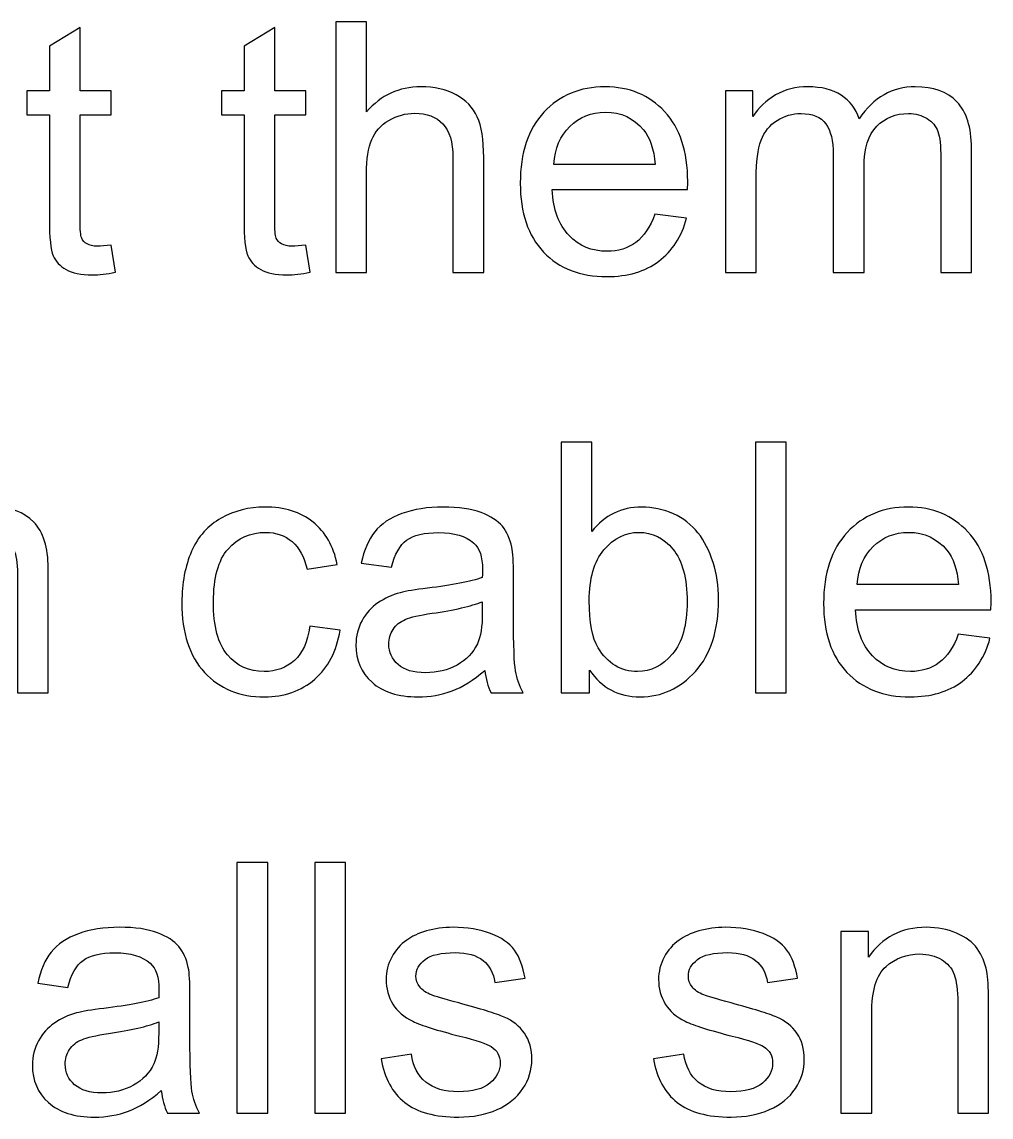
# Model space of a CAD drawing. Header units: centimetres. Extents: x -233 to -82, y 123 to 153.
# Drawn here: x -164.397 to -163.421, y 137.617 to 138.72 of the extents above; entities that cross this region are included whole.
import ezdxf

# ---------------------------------------------------------------- set-up
doc = ezdxf.new("R2010")
doc.units = ezdxf.units.CM
doc.header["$MEASUREMENT"] = 0
doc.layers.add('layer 1', color=7, linetype='Continuous')

msp = doc.modelspace()

# ---------------------------------------------------------------- linework, layer by layer
at = {"layer": 'layer 1'}
for points, knots in [([(-164.3076, 138.49568), (-164.3076, 138.49568), (-164.3032, 138.46828), (-164.3032, 138.46828), (-164.3032, 138.46828), (-164.3119, 138.46648), (-164.3197, 138.46558), (-164.3266, 138.46558), (-164.3266, 138.46558), (-164.3379, 138.46558), (-164.3466, 138.46738), (-164.3528, 138.47098), (-164.3528, 138.47098), (-164.359, 138.47448), (-164.3634, 138.47918), (-164.3659, 138.48498), (-164.3659, 138.48498), (-164.3684, 138.49078), (-164.3697, 138.50298), (-164.3697, 138.52158), (-164.3697, 138.52158), (-164.3697, 138.52158), (-164.3697, 138.62678), (-164.3697, 138.62678), (-164.3697, 138.62678), (-164.3697, 138.62678), (-164.3924, 138.62678), (-164.3924, 138.62678), (-164.3924, 138.62678), (-164.3924, 138.62678), (-164.3924, 138.65088), (-164.3924, 138.65088), (-164.3924, 138.65088), (-164.3924, 138.65088), (-164.3697, 138.65088), (-164.3697, 138.65088), (-164.3697, 138.65088), (-164.3697, 138.65088), (-164.3697, 138.69618), (-164.3697, 138.69618), (-164.3697, 138.69618), (-164.3697, 138.69618), (-164.3388, 138.71478), (-164.3388, 138.71478), (-164.3388, 138.71478), (-164.3388, 138.71478), (-164.3388, 138.65088), (-164.3388, 138.65088), (-164.3388, 138.65088), (-164.3388, 138.65088), (-164.3076, 138.65088), (-164.3076, 138.65088), (-164.3076, 138.65088), (-164.3076, 138.65088), (-164.3076, 138.62678), (-164.3076, 138.62678), (-164.3076, 138.62678), (-164.3076, 138.62678), (-164.3388, 138.62678), (-164.3388, 138.62678), (-164.3388, 138.62678), (-164.3388, 138.62678), (-164.3388, 138.51978), (-164.3388, 138.51978), (-164.3388, 138.51978), (-164.3388, 138.51098), (-164.3383, 138.50528), (-164.3372, 138.50278), (-164.3372, 138.50278), (-164.3361, 138.50028), (-164.3343, 138.49828), (-164.3318, 138.49678), (-164.3318, 138.49678), (-164.3293, 138.49528), (-164.3258, 138.49448), (-164.3213, 138.49448), (-164.3213, 138.49448), (-164.3178, 138.49448), (-164.3133, 138.49488), (-164.3076, 138.49568)], [0, 0, 0, 0, 0.047619, 0.047619, 0.047619, 0.047619, 0.0952381, 0.0952381, 0.0952381, 0.0952381, 0.1428571, 0.1428571, 0.1428571, 0.1428571, 0.1904762, 0.1904762, 0.1904762, 0.1904762, 0.2380952, 0.2380952, 0.2380952, 0.2380952, 0.2857143, 0.2857143, 0.2857143, 0.2857143, 0.3333333, 0.3333333, 0.3333333, 0.3333333, 0.3809524, 0.3809524, 0.3809524, 0.3809524, 0.4285714, 0.4285714, 0.4285714, 0.4285714, 0.4761905, 0.4761905, 0.4761905, 0.4761905, 0.5238095, 0.5238095, 0.5238095, 0.5238095, 0.5714286, 0.5714286, 0.5714286, 0.5714286, 0.6190476, 0.6190476, 0.6190476, 0.6190476, 0.6666667, 0.6666667, 0.6666667, 0.6666667, 0.7142857, 0.7142857, 0.7142857, 0.7142857, 0.7619048, 0.7619048, 0.7619048, 0.7619048, 0.8095238, 0.8095238, 0.8095238, 0.8095238, 0.8571429, 0.8571429, 0.8571429, 0.8571429, 0.9047619, 0.9047619, 0.9047619, 0.9047619, 1, 1, 1, 1]), ([(-164.1116, 138.49568), (-164.1116, 138.49568), (-164.1072, 138.46828), (-164.1072, 138.46828), (-164.1072, 138.46828), (-164.1159, 138.46648), (-164.1237, 138.46558), (-164.1306, 138.46558), (-164.1306, 138.46558), (-164.1419, 138.46558), (-164.1506, 138.46738), (-164.1568, 138.47098), (-164.1568, 138.47098), (-164.163, 138.47448), (-164.1674, 138.47918), (-164.1699, 138.48498), (-164.1699, 138.48498), (-164.1724, 138.49078), (-164.1737, 138.50298), (-164.1737, 138.52158), (-164.1737, 138.52158), (-164.1737, 138.52158), (-164.1737, 138.62678), (-164.1737, 138.62678), (-164.1737, 138.62678), (-164.1737, 138.62678), (-164.1964, 138.62678), (-164.1964, 138.62678), (-164.1964, 138.62678), (-164.1964, 138.62678), (-164.1964, 138.65088), (-164.1964, 138.65088), (-164.1964, 138.65088), (-164.1964, 138.65088), (-164.1737, 138.65088), (-164.1737, 138.65088), (-164.1737, 138.65088), (-164.1737, 138.65088), (-164.1737, 138.69618), (-164.1737, 138.69618), (-164.1737, 138.69618), (-164.1737, 138.69618), (-164.1428, 138.71478), (-164.1428, 138.71478), (-164.1428, 138.71478), (-164.1428, 138.71478), (-164.1428, 138.65088), (-164.1428, 138.65088), (-164.1428, 138.65088), (-164.1428, 138.65088), (-164.1116, 138.65088), (-164.1116, 138.65088), (-164.1116, 138.65088), (-164.1116, 138.65088), (-164.1116, 138.62678), (-164.1116, 138.62678), (-164.1116, 138.62678), (-164.1116, 138.62678), (-164.1428, 138.62678), (-164.1428, 138.62678), (-164.1428, 138.62678), (-164.1428, 138.62678), (-164.1428, 138.51978), (-164.1428, 138.51978), (-164.1428, 138.51978), (-164.1428, 138.51098), (-164.1423, 138.50528), (-164.1412, 138.50278), (-164.1412, 138.50278), (-164.1401, 138.50028), (-164.1383, 138.49828), (-164.1358, 138.49678), (-164.1358, 138.49678), (-164.1333, 138.49528), (-164.1298, 138.49448), (-164.1253, 138.49448), (-164.1253, 138.49448), (-164.1218, 138.49448), (-164.1173, 138.49488), (-164.1116, 138.49568)], [0, 0, 0, 0, 0.047619, 0.047619, 0.047619, 0.047619, 0.0952381, 0.0952381, 0.0952381, 0.0952381, 0.1428571, 0.1428571, 0.1428571, 0.1428571, 0.1904762, 0.1904762, 0.1904762, 0.1904762, 0.2380952, 0.2380952, 0.2380952, 0.2380952, 0.2857143, 0.2857143, 0.2857143, 0.2857143, 0.3333333, 0.3333333, 0.3333333, 0.3333333, 0.3809524, 0.3809524, 0.3809524, 0.3809524, 0.4285714, 0.4285714, 0.4285714, 0.4285714, 0.4761905, 0.4761905, 0.4761905, 0.4761905, 0.5238095, 0.5238095, 0.5238095, 0.5238095, 0.5714286, 0.5714286, 0.5714286, 0.5714286, 0.6190476, 0.6190476, 0.6190476, 0.6190476, 0.6666667, 0.6666667, 0.6666667, 0.6666667, 0.7142857, 0.7142857, 0.7142857, 0.7142857, 0.7619048, 0.7619048, 0.7619048, 0.7619048, 0.8095238, 0.8095238, 0.8095238, 0.8095238, 0.8571429, 0.8571429, 0.8571429, 0.8571429, 0.9047619, 0.9047619, 0.9047619, 0.9047619, 1, 1, 1, 1]), ([(-164.0813, 138.46798), (-164.0813, 138.46798), (-164.0813, 138.72048), (-164.0813, 138.72048), (-164.0813, 138.72048), (-164.0813, 138.72048), (-164.0503, 138.72048), (-164.0503, 138.72048), (-164.0503, 138.72048), (-164.0503, 138.72048), (-164.0503, 138.62988), (-164.0503, 138.62988), (-164.0503, 138.62988), (-164.0358, 138.64668), (-164.0176, 138.65508), (-163.9956, 138.65508), (-163.9956, 138.65508), (-163.982, 138.65508), (-163.9702, 138.65238), (-163.9602, 138.64708), (-163.9602, 138.64708), (-163.9503, 138.64168), (-163.9431, 138.63428), (-163.9388, 138.62488), (-163.9388, 138.62488), (-163.9345, 138.61548), (-163.9323, 138.60178), (-163.9323, 138.58388), (-163.9323, 138.58388), (-163.9323, 138.58388), (-163.9323, 138.46798), (-163.9323, 138.46798), (-163.9323, 138.46798), (-163.9323, 138.46798), (-163.9634, 138.46798), (-163.9634, 138.46798), (-163.9634, 138.46798), (-163.9634, 138.46798), (-163.9634, 138.58388), (-163.9634, 138.58388), (-163.9634, 138.58388), (-163.9634, 138.59938), (-163.9667, 138.61068), (-163.9734, 138.61778), (-163.9734, 138.61778), (-163.9801, 138.62488), (-163.9896, 138.62838), (-164.0019, 138.62838), (-164.0019, 138.62838), (-164.0111, 138.62838), (-164.0197, 138.62598), (-164.0278, 138.62128), (-164.0278, 138.62128), (-164.0359, 138.61648), (-164.0417, 138.60998), (-164.0451, 138.60188), (-164.0451, 138.60188), (-164.0486, 138.59368), (-164.0503, 138.58238), (-164.0503, 138.56808), (-164.0503, 138.56808), (-164.0503, 138.56808), (-164.0503, 138.46798), (-164.0503, 138.46798), (-164.0503, 138.46798), (-164.0503, 138.46798), (-164.0813, 138.46798), (-164.0813, 138.46798)], [0, 0, 0, 0, 0.0555556, 0.0555556, 0.0555556, 0.0555556, 0.1111111, 0.1111111, 0.1111111, 0.1111111, 0.1666667, 0.1666667, 0.1666667, 0.1666667, 0.2222222, 0.2222222, 0.2222222, 0.2222222, 0.2777778, 0.2777778, 0.2777778, 0.2777778, 0.3333333, 0.3333333, 0.3333333, 0.3333333, 0.3888889, 0.3888889, 0.3888889, 0.3888889, 0.4444444, 0.4444444, 0.4444444, 0.4444444, 0.5, 0.5, 0.5, 0.5, 0.5555556, 0.5555556, 0.5555556, 0.5555556, 0.6111111, 0.6111111, 0.6111111, 0.6111111, 0.6666667, 0.6666667, 0.6666667, 0.6666667, 0.7222222, 0.7222222, 0.7222222, 0.7222222, 0.7777778, 0.7777778, 0.7777778, 0.7777778, 0.8333333, 0.8333333, 0.8333333, 0.8333333, 0.8888889, 0.8888889, 0.8888889, 0.8888889, 1, 1, 1, 1]), ([(-163.7599, 138.52688), (-163.7599, 138.52688), (-163.7279, 138.52288), (-163.7279, 138.52288), (-163.7279, 138.52288), (-163.733, 138.50418), (-163.7423, 138.48968), (-163.756, 138.47938), (-163.756, 138.47938), (-163.7697, 138.46908), (-163.7871, 138.46388), (-163.8083, 138.46388), (-163.8083, 138.46388), (-163.8351, 138.46388), (-163.8563, 138.47208), (-163.872, 138.48858), (-163.872, 138.48858), (-163.8877, 138.50508), (-163.8955, 138.52818), (-163.8955, 138.55788), (-163.8955, 138.55788), (-163.8955, 138.58868), (-163.8876, 138.61258), (-163.8717, 138.62958), (-163.8717, 138.62958), (-163.8558, 138.64658), (-163.8353, 138.65508), (-163.81, 138.65508), (-163.81, 138.65508), (-163.7856, 138.65508), (-163.7656, 138.64678), (-163.7501, 138.63008), (-163.7501, 138.63008), (-163.7346, 138.61338), (-163.7268, 138.58998), (-163.7268, 138.55978), (-163.7268, 138.55978), (-163.7268, 138.55798), (-163.7269, 138.55518), (-163.727, 138.55148), (-163.727, 138.55148), (-163.727, 138.55148), (-163.8634, 138.55148), (-163.8634, 138.55148), (-163.8634, 138.55148), (-163.8623, 138.53138), (-163.8566, 138.51608), (-163.8464, 138.50538), (-163.8464, 138.50538), (-163.8362, 138.49468), (-163.8234, 138.48938), (-163.8081, 138.48938), (-163.8081, 138.48938), (-163.7968, 138.48938), (-163.7871, 138.49238), (-163.779, 138.49838), (-163.779, 138.49838), (-163.771, 138.50428), (-163.7646, 138.51378), (-163.7599, 138.52688)], [0, 0, 0, 0, 0.0625, 0.0625, 0.0625, 0.0625, 0.125, 0.125, 0.125, 0.125, 0.1875, 0.1875, 0.1875, 0.1875, 0.25, 0.25, 0.25, 0.25, 0.3125, 0.3125, 0.3125, 0.3125, 0.375, 0.375, 0.375, 0.375, 0.4375, 0.4375, 0.4375, 0.4375, 0.5, 0.5, 0.5, 0.5, 0.5625, 0.5625, 0.5625, 0.5625, 0.625, 0.625, 0.625, 0.625, 0.6875, 0.6875, 0.6875, 0.6875, 0.75, 0.75, 0.75, 0.75, 0.8125, 0.8125, 0.8125, 0.8125, 0.875, 0.875, 0.875, 0.875, 1, 1, 1, 1]), ([(-163.6889, 138.46798), (-163.6889, 138.46798), (-163.6889, 138.65088), (-163.6889, 138.65088), (-163.6889, 138.65088), (-163.6889, 138.65088), (-163.6612, 138.65088), (-163.6612, 138.65088), (-163.6612, 138.65088), (-163.6612, 138.65088), (-163.6612, 138.62528), (-163.6612, 138.62528), (-163.6612, 138.62528), (-163.6555, 138.63418), (-163.6478, 138.64138), (-163.6383, 138.64688), (-163.6383, 138.64688), (-163.6288, 138.65238), (-163.6179, 138.65508), (-163.6057, 138.65508), (-163.6057, 138.65508), (-163.5922, 138.65508), (-163.5811, 138.65228), (-163.5724, 138.64668), (-163.5724, 138.64668), (-163.5637, 138.64098), (-163.5576, 138.63308), (-163.5541, 138.62298), (-163.5541, 138.62298), (-163.5396, 138.64438), (-163.5208, 138.65508), (-163.4976, 138.65508), (-163.4976, 138.65508), (-163.4795, 138.65508), (-163.4655, 138.65008), (-163.4557, 138.63998), (-163.4557, 138.63998), (-163.446, 138.62988), (-163.4411, 138.61448), (-163.4411, 138.59358), (-163.4411, 138.59358), (-163.4411, 138.59358), (-163.4411, 138.46798), (-163.4411, 138.46798), (-163.4411, 138.46798), (-163.4411, 138.46798), (-163.4719, 138.46798), (-163.4719, 138.46798), (-163.4719, 138.46798), (-163.4719, 138.46798), (-163.4719, 138.58318), (-163.4719, 138.58318), (-163.4719, 138.58318), (-163.4719, 138.59558), (-163.4729, 138.60448), (-163.4749, 138.60998), (-163.4749, 138.60998), (-163.4769, 138.61548), (-163.4805, 138.61988), (-163.4858, 138.62318), (-163.4858, 138.62318), (-163.4911, 138.62648), (-163.4974, 138.62818), (-163.5045, 138.62818), (-163.5045, 138.62818), (-163.5174, 138.62818), (-163.528, 138.62388), (-163.5365, 138.61538), (-163.5365, 138.61538), (-163.545, 138.60678), (-163.5492, 138.59308), (-163.5492, 138.57428), (-163.5492, 138.57428), (-163.5492, 138.57428), (-163.5492, 138.46798), (-163.5492, 138.46798), (-163.5492, 138.46798), (-163.5492, 138.46798), (-163.5803, 138.46798), (-163.5803, 138.46798), (-163.5803, 138.46798), (-163.5803, 138.46798), (-163.5803, 138.58688), (-163.5803, 138.58688), (-163.5803, 138.58688), (-163.5803, 138.60058), (-163.5828, 138.61098), (-163.5878, 138.61788), (-163.5878, 138.61788), (-163.5929, 138.62478), (-163.6011, 138.62818), (-163.6126, 138.62818), (-163.6126, 138.62818), (-163.6213, 138.62818), (-163.6294, 138.62588), (-163.6368, 138.62128), (-163.6368, 138.62128), (-163.6442, 138.61668), (-163.6496, 138.60998), (-163.6529, 138.60118), (-163.6529, 138.60118), (-163.6562, 138.59228), (-163.6579, 138.57958), (-163.6579, 138.56288), (-163.6579, 138.56288), (-163.6579, 138.56288), (-163.6579, 138.46798), (-163.6579, 138.46798), (-163.6579, 138.46798), (-163.6579, 138.46798), (-163.6889, 138.46798), (-163.6889, 138.46798)], [0, 0, 0, 0, 0.0344828, 0.0344828, 0.0344828, 0.0344828, 0.0689655, 0.0689655, 0.0689655, 0.0689655, 0.1034483, 0.1034483, 0.1034483, 0.1034483, 0.137931, 0.137931, 0.137931, 0.137931, 0.1724138, 0.1724138, 0.1724138, 0.1724138, 0.2068966, 0.2068966, 0.2068966, 0.2068966, 0.2413793, 0.2413793, 0.2413793, 0.2413793, 0.2758621, 0.2758621, 0.2758621, 0.2758621, 0.3103448, 0.3103448, 0.3103448, 0.3103448, 0.3448276, 0.3448276, 0.3448276, 0.3448276, 0.3793103, 0.3793103, 0.3793103, 0.3793103, 0.4137931, 0.4137931, 0.4137931, 0.4137931, 0.4482759, 0.4482759, 0.4482759, 0.4482759, 0.4827586, 0.4827586, 0.4827586, 0.4827586, 0.5172414, 0.5172414, 0.5172414, 0.5172414, 0.5517241, 0.5517241, 0.5517241, 0.5517241, 0.5862069, 0.5862069, 0.5862069, 0.5862069, 0.6206897, 0.6206897, 0.6206897, 0.6206897, 0.6551724, 0.6551724, 0.6551724, 0.6551724, 0.6896552, 0.6896552, 0.6896552, 0.6896552, 0.7241379, 0.7241379, 0.7241379, 0.7241379, 0.7586207, 0.7586207, 0.7586207, 0.7586207, 0.7931034, 0.7931034, 0.7931034, 0.7931034, 0.8275862, 0.8275862, 0.8275862, 0.8275862, 0.862069, 0.862069, 0.862069, 0.862069, 0.8965517, 0.8965517, 0.8965517, 0.8965517, 0.9310345, 0.9310345, 0.9310345, 0.9310345, 1, 1, 1, 1]), ([(-163.8617, 138.57698), (-163.8617, 138.57698), (-163.7596, 138.57698), (-163.7596, 138.57698), (-163.7596, 138.57698), (-163.7609, 138.59238), (-163.7648, 138.60398), (-163.7713, 138.61168), (-163.7713, 138.61168), (-163.7812, 138.62358), (-163.794, 138.62958), (-163.8097, 138.62958), (-163.8097, 138.62958), (-163.824, 138.62958), (-163.8359, 138.62478), (-163.8456, 138.61528), (-163.8456, 138.61528), (-163.8553, 138.60578), (-163.8607, 138.59298), (-163.8617, 138.57698)], [0, 0, 0, 0, 0.1666667, 0.1666667, 0.1666667, 0.1666667, 0.3333333, 0.3333333, 0.3333333, 0.3333333, 0.5, 0.5, 0.5, 0.5, 0.6666667, 0.6666667, 0.6666667, 0.6666667, 1, 1, 1, 1]), ([(-163.8257, 138.04464), (-163.8257, 138.04464), (-163.8544, 138.04464), (-163.8544, 138.04464), (-163.8544, 138.04464), (-163.8544, 138.04464), (-163.8544, 138.29714), (-163.8544, 138.29714), (-163.8544, 138.29714), (-163.8544, 138.29714), (-163.8234, 138.29714), (-163.8234, 138.29714), (-163.8234, 138.29714), (-163.8234, 138.29714), (-163.8234, 138.20704), (-163.8234, 138.20704), (-163.8234, 138.20704), (-163.8103, 138.22354), (-163.7936, 138.23174), (-163.7733, 138.23174), (-163.7733, 138.23174), (-163.762, 138.23174), (-163.7514, 138.22944), (-163.7413, 138.22494), (-163.7413, 138.22494), (-163.7313, 138.22044), (-163.723, 138.21404), (-163.7165, 138.20584), (-163.7165, 138.20584), (-163.71, 138.19754), (-163.705, 138.18764), (-163.7013, 138.17604), (-163.7013, 138.17604), (-163.6976, 138.16444), (-163.6958, 138.15204), (-163.6958, 138.13884), (-163.6958, 138.13884), (-163.6958, 138.10754), (-163.7035, 138.08334), (-163.719, 138.06624), (-163.719, 138.06624), (-163.7345, 138.04914), (-163.7531, 138.04054), (-163.7748, 138.04054), (-163.7748, 138.04054), (-163.7964, 138.04054), (-163.8134, 138.04954), (-163.8257, 138.06754), (-163.8257, 138.06754), (-163.8257, 138.06754), (-163.8257, 138.04464), (-163.8257, 138.04464)], [0, 0, 0, 0, 0.0714286, 0.0714286, 0.0714286, 0.0714286, 0.1428571, 0.1428571, 0.1428571, 0.1428571, 0.2142857, 0.2142857, 0.2142857, 0.2142857, 0.2857143, 0.2857143, 0.2857143, 0.2857143, 0.3571429, 0.3571429, 0.3571429, 0.3571429, 0.4285714, 0.4285714, 0.4285714, 0.4285714, 0.5, 0.5, 0.5, 0.5, 0.5714286, 0.5714286, 0.5714286, 0.5714286, 0.6428571, 0.6428571, 0.6428571, 0.6428571, 0.7142857, 0.7142857, 0.7142857, 0.7142857, 0.7857143, 0.7857143, 0.7857143, 0.7857143, 0.8571429, 0.8571429, 0.8571429, 0.8571429, 1, 1, 1, 1]), ([(-163.6587, 138.04464), (-163.6587, 138.04464), (-163.6587, 138.29714), (-163.6587, 138.29714), (-163.6587, 138.29714), (-163.6587, 138.29714), (-163.6277, 138.29714), (-163.6277, 138.29714), (-163.6277, 138.29714), (-163.6277, 138.29714), (-163.6277, 138.04464), (-163.6277, 138.04464), (-163.6277, 138.04464), (-163.6277, 138.04464), (-163.6587, 138.04464), (-163.6587, 138.04464)], [0, 0, 0, 0, 0.2, 0.2, 0.2, 0.2, 0.4, 0.4, 0.4, 0.4, 0.6, 0.6, 0.6, 0.6, 1, 1, 1, 1]), ([(-164.6187, 138.04464), (-164.6187, 138.04464), (-164.6187, 138.22754), (-164.6187, 138.22754), (-164.6187, 138.22754), (-164.6187, 138.22754), (-164.591, 138.22754), (-164.591, 138.22754), (-164.591, 138.22754), (-164.591, 138.22754), (-164.591, 138.20194), (-164.591, 138.20194), (-164.591, 138.20194), (-164.5853, 138.21084), (-164.5776, 138.21804), (-164.5681, 138.22354), (-164.5681, 138.22354), (-164.5586, 138.22904), (-164.5477, 138.23174), (-164.5355, 138.23174), (-164.5355, 138.23174), (-164.522, 138.23174), (-164.5109, 138.22894), (-164.5022, 138.22334), (-164.5022, 138.22334), (-164.4935, 138.21764), (-164.4874, 138.20974), (-164.4839, 138.19964), (-164.4839, 138.19964), (-164.4694, 138.22104), (-164.4506, 138.23174), (-164.4274, 138.23174), (-164.4274, 138.23174), (-164.4093, 138.23174), (-164.3953, 138.22674), (-164.3855, 138.21664), (-164.3855, 138.21664), (-164.3758, 138.20654), (-164.3709, 138.19114), (-164.3709, 138.17024), (-164.3709, 138.17024), (-164.3709, 138.17024), (-164.3709, 138.04464), (-164.3709, 138.04464), (-164.3709, 138.04464), (-164.3709, 138.04464), (-164.4017, 138.04464), (-164.4017, 138.04464), (-164.4017, 138.04464), (-164.4017, 138.04464), (-164.4017, 138.15984), (-164.4017, 138.15984), (-164.4017, 138.15984), (-164.4017, 138.17224), (-164.4027, 138.18114), (-164.4047, 138.18664), (-164.4047, 138.18664), (-164.4067, 138.19214), (-164.4103, 138.19654), (-164.4156, 138.19984), (-164.4156, 138.19984), (-164.4209, 138.20314), (-164.4272, 138.20484), (-164.4343, 138.20484), (-164.4343, 138.20484), (-164.4472, 138.20484), (-164.4578, 138.20054), (-164.4663, 138.19204), (-164.4663, 138.19204), (-164.4748, 138.18344), (-164.479, 138.16974), (-164.479, 138.15094), (-164.479, 138.15094), (-164.479, 138.15094), (-164.479, 138.04464), (-164.479, 138.04464), (-164.479, 138.04464), (-164.479, 138.04464), (-164.5101, 138.04464), (-164.5101, 138.04464), (-164.5101, 138.04464), (-164.5101, 138.04464), (-164.5101, 138.16354), (-164.5101, 138.16354), (-164.5101, 138.16354), (-164.5101, 138.17724), (-164.5126, 138.18764), (-164.5176, 138.19454), (-164.5176, 138.19454), (-164.5227, 138.20144), (-164.5309, 138.20484), (-164.5424, 138.20484), (-164.5424, 138.20484), (-164.5511, 138.20484), (-164.5592, 138.20254), (-164.5666, 138.19794), (-164.5666, 138.19794), (-164.574, 138.19334), (-164.5794, 138.18664), (-164.5827, 138.17784), (-164.5827, 138.17784), (-164.586, 138.16894), (-164.5877, 138.15624), (-164.5877, 138.13954), (-164.5877, 138.13954), (-164.5877, 138.13954), (-164.5877, 138.04464), (-164.5877, 138.04464), (-164.5877, 138.04464), (-164.5877, 138.04464), (-164.6187, 138.04464), (-164.6187, 138.04464)], [0, 0, 0, 0, 0.0344828, 0.0344828, 0.0344828, 0.0344828, 0.0689655, 0.0689655, 0.0689655, 0.0689655, 0.1034483, 0.1034483, 0.1034483, 0.1034483, 0.137931, 0.137931, 0.137931, 0.137931, 0.1724138, 0.1724138, 0.1724138, 0.1724138, 0.2068966, 0.2068966, 0.2068966, 0.2068966, 0.2413793, 0.2413793, 0.2413793, 0.2413793, 0.2758621, 0.2758621, 0.2758621, 0.2758621, 0.3103448, 0.3103448, 0.3103448, 0.3103448, 0.3448276, 0.3448276, 0.3448276, 0.3448276, 0.3793103, 0.3793103, 0.3793103, 0.3793103, 0.4137931, 0.4137931, 0.4137931, 0.4137931, 0.4482759, 0.4482759, 0.4482759, 0.4482759, 0.4827586, 0.4827586, 0.4827586, 0.4827586, 0.5172414, 0.5172414, 0.5172414, 0.5172414, 0.5517241, 0.5517241, 0.5517241, 0.5517241, 0.5862069, 0.5862069, 0.5862069, 0.5862069, 0.6206897, 0.6206897, 0.6206897, 0.6206897, 0.6551724, 0.6551724, 0.6551724, 0.6551724, 0.6896552, 0.6896552, 0.6896552, 0.6896552, 0.7241379, 0.7241379, 0.7241379, 0.7241379, 0.7586207, 0.7586207, 0.7586207, 0.7586207, 0.7931034, 0.7931034, 0.7931034, 0.7931034, 0.8275862, 0.8275862, 0.8275862, 0.8275862, 0.862069, 0.862069, 0.862069, 0.862069, 0.8965517, 0.8965517, 0.8965517, 0.8965517, 0.9310345, 0.9310345, 0.9310345, 0.9310345, 1, 1, 1, 1]), ([(-164.1075, 138.11164), (-164.1075, 138.11164), (-164.077, 138.10764), (-164.077, 138.10764), (-164.077, 138.10764), (-164.0803, 138.08664), (-164.0888, 138.07024), (-164.1025, 138.05834), (-164.1025, 138.05834), (-164.1162, 138.04644), (-164.1331, 138.04054), (-164.1531, 138.04054), (-164.1531, 138.04054), (-164.1782, 138.04054), (-164.1983, 138.04874), (-164.2135, 138.06514), (-164.2135, 138.06514), (-164.2287, 138.08144), (-164.2363, 138.10494), (-164.2363, 138.13544), (-164.2363, 138.13544), (-164.2363, 138.15514), (-164.233, 138.17244), (-164.2265, 138.18724), (-164.2265, 138.18724), (-164.22, 138.20204), (-164.21, 138.21314), (-164.1966, 138.22064), (-164.1966, 138.22064), (-164.1832, 138.22804), (-164.1686, 138.23174), (-164.1529, 138.23174), (-164.1529, 138.23174), (-164.133, 138.23174), (-164.1168, 138.22674), (-164.1042, 138.21664), (-164.1042, 138.21664), (-164.0916, 138.20654), (-164.0835, 138.19234), (-164.0799, 138.17384), (-164.0799, 138.17384), (-164.0799, 138.17384), (-164.1101, 138.16914), (-164.1101, 138.16914), (-164.1101, 138.16914), (-164.113, 138.18144), (-164.118, 138.19074), (-164.1253, 138.19694), (-164.1253, 138.19694), (-164.1326, 138.20314), (-164.1414, 138.20624), (-164.1517, 138.20624), (-164.1517, 138.20624), (-164.1674, 138.20624), (-164.1801, 138.20064), (-164.1898, 138.18944), (-164.1898, 138.18944), (-164.1996, 138.17824), (-164.2045, 138.16054), (-164.2045, 138.13624), (-164.2045, 138.13624), (-164.2045, 138.11174), (-164.1998, 138.09384), (-164.1903, 138.08274), (-164.1903, 138.08274), (-164.1809, 138.07164), (-164.1686, 138.06604), (-164.1535, 138.06604), (-164.1535, 138.06604), (-164.1413, 138.06604), (-164.1311, 138.06974), (-164.1229, 138.07724), (-164.1229, 138.07724), (-164.1148, 138.08474), (-164.1096, 138.09614), (-164.1075, 138.11164)], [0, 0, 0, 0, 0.05, 0.05, 0.05, 0.05, 0.1, 0.1, 0.1, 0.1, 0.15, 0.15, 0.15, 0.15, 0.2, 0.2, 0.2, 0.2, 0.25, 0.25, 0.25, 0.25, 0.3, 0.3, 0.3, 0.3, 0.35, 0.35, 0.35, 0.35, 0.4, 0.4, 0.4, 0.4, 0.45, 0.45, 0.45, 0.45, 0.5, 0.5, 0.5, 0.5, 0.55, 0.55, 0.55, 0.55, 0.6, 0.6, 0.6, 0.6, 0.65, 0.65, 0.65, 0.65, 0.7, 0.7, 0.7, 0.7, 0.75, 0.75, 0.75, 0.75, 0.8, 0.8, 0.8, 0.8, 0.85, 0.85, 0.85, 0.85, 0.9, 0.9, 0.9, 0.9, 1, 1, 1, 1]), ([(-163.9311, 138.06724), (-163.9426, 138.05744), (-163.9536, 138.05054), (-163.9642, 138.04654), (-163.9642, 138.04654), (-163.9749, 138.04254), (-163.9863, 138.04054), (-163.9984, 138.04054), (-163.9984, 138.04054), (-164.0185, 138.04054), (-164.034, 138.04544), (-164.0448, 138.05524), (-164.0448, 138.05524), (-164.0556, 138.06504), (-164.061, 138.07754), (-164.061, 138.09284), (-164.061, 138.09284), (-164.061, 138.10184), (-164.0589, 138.11004), (-164.0548, 138.11744), (-164.0548, 138.11744), (-164.0507, 138.12484), (-164.0454, 138.13074), (-164.0388, 138.13524), (-164.0388, 138.13524), (-164.0322, 138.13974), (-164.0248, 138.14314), (-164.0165, 138.14544), (-164.0165, 138.14544), (-164.0104, 138.14704), (-164.0013, 138.14854), (-163.989, 138.15004), (-163.989, 138.15004), (-163.9639, 138.15304), (-163.9455, 138.15664), (-163.9337, 138.16074), (-163.9337, 138.16074), (-163.9336, 138.16504), (-163.9335, 138.16774), (-163.9335, 138.16884), (-163.9335, 138.16884), (-163.9335, 138.18144), (-163.9364, 138.19034), (-163.9423, 138.19554), (-163.9423, 138.19554), (-163.9502, 138.20254), (-163.962, 138.20604), (-163.9776, 138.20604), (-163.9776, 138.20604), (-163.9922, 138.20604), (-164.003, 138.20354), (-164.0099, 138.19844), (-164.0099, 138.19844), (-164.0168, 138.19334), (-164.022, 138.18424), (-164.0253, 138.17124), (-164.0253, 138.17124), (-164.0253, 138.17124), (-164.0556, 138.17534), (-164.0556, 138.17534), (-164.0556, 138.17534), (-164.0529, 138.18834), (-164.0483, 138.19884), (-164.042, 138.20684), (-164.042, 138.20684), (-164.0357, 138.21474), (-164.0265, 138.22094), (-164.0146, 138.22524), (-164.0146, 138.22524), (-164.0027, 138.22954), (-163.9888, 138.23174), (-163.9731, 138.23174), (-163.9731, 138.23174), (-163.9575, 138.23174), (-163.9448, 138.22994), (-163.935, 138.22624), (-163.935, 138.22624), (-163.9253, 138.22254), (-163.9181, 138.21784), (-163.9135, 138.21234), (-163.9135, 138.21234), (-163.9089, 138.20674), (-163.9057, 138.19974), (-163.9039, 138.19124), (-163.9039, 138.19124), (-163.9028, 138.18594), (-163.9023, 138.17644), (-163.9023, 138.16264), (-163.9023, 138.16264), (-163.9023, 138.16264), (-163.9023, 138.12134), (-163.9023, 138.12134), (-163.9023, 138.12134), (-163.9023, 138.09244), (-163.9016, 138.07424), (-163.9003, 138.06664), (-163.9003, 138.06664), (-163.899, 138.05894), (-163.8964, 138.05164), (-163.8925, 138.04464), (-163.8925, 138.04464), (-163.8925, 138.04464), (-163.9249, 138.04464), (-163.9249, 138.04464), (-163.9249, 138.04464), (-163.9281, 138.05104), (-163.9302, 138.05854), (-163.9311, 138.06724)], [0, 0, 0, 0, 0.0357143, 0.0357143, 0.0357143, 0.0357143, 0.0714286, 0.0714286, 0.0714286, 0.0714286, 0.1071429, 0.1071429, 0.1071429, 0.1071429, 0.1428571, 0.1428571, 0.1428571, 0.1428571, 0.1785714, 0.1785714, 0.1785714, 0.1785714, 0.2142857, 0.2142857, 0.2142857, 0.2142857, 0.25, 0.25, 0.25, 0.25, 0.2857143, 0.2857143, 0.2857143, 0.2857143, 0.3214286, 0.3214286, 0.3214286, 0.3214286, 0.3571429, 0.3571429, 0.3571429, 0.3571429, 0.3928571, 0.3928571, 0.3928571, 0.3928571, 0.4285714, 0.4285714, 0.4285714, 0.4285714, 0.4642857, 0.4642857, 0.4642857, 0.4642857, 0.5, 0.5, 0.5, 0.5, 0.5357143, 0.5357143, 0.5357143, 0.5357143, 0.5714286, 0.5714286, 0.5714286, 0.5714286, 0.6071429, 0.6071429, 0.6071429, 0.6071429, 0.6428571, 0.6428571, 0.6428571, 0.6428571, 0.6785714, 0.6785714, 0.6785714, 0.6785714, 0.7142857, 0.7142857, 0.7142857, 0.7142857, 0.75, 0.75, 0.75, 0.75, 0.7857143, 0.7857143, 0.7857143, 0.7857143, 0.8214286, 0.8214286, 0.8214286, 0.8214286, 0.8571429, 0.8571429, 0.8571429, 0.8571429, 0.8928571, 0.8928571, 0.8928571, 0.8928571, 0.9285714, 0.9285714, 0.9285714, 0.9285714, 1, 1, 1, 1]), ([(-163.4544, 138.10354), (-163.4544, 138.10354), (-163.4224, 138.09954), (-163.4224, 138.09954), (-163.4224, 138.09954), (-163.4275, 138.08084), (-163.4368, 138.06634), (-163.4505, 138.05604), (-163.4505, 138.05604), (-163.4642, 138.04574), (-163.4816, 138.04054), (-163.5028, 138.04054), (-163.5028, 138.04054), (-163.5296, 138.04054), (-163.5508, 138.04874), (-163.5665, 138.06524), (-163.5665, 138.06524), (-163.5822, 138.08174), (-163.59, 138.10484), (-163.59, 138.13454), (-163.59, 138.13454), (-163.59, 138.16534), (-163.5821, 138.18924), (-163.5662, 138.20624), (-163.5662, 138.20624), (-163.5503, 138.22324), (-163.5298, 138.23174), (-163.5045, 138.23174), (-163.5045, 138.23174), (-163.4801, 138.23174), (-163.4601, 138.22344), (-163.4446, 138.20674), (-163.4446, 138.20674), (-163.4291, 138.19004), (-163.4213, 138.16664), (-163.4213, 138.13644), (-163.4213, 138.13644), (-163.4213, 138.13464), (-163.4214, 138.13184), (-163.4215, 138.12814), (-163.4215, 138.12814), (-163.4215, 138.12814), (-163.5579, 138.12814), (-163.5579, 138.12814), (-163.5579, 138.12814), (-163.5568, 138.10804), (-163.5511, 138.09274), (-163.5409, 138.08204), (-163.5409, 138.08204), (-163.5307, 138.07134), (-163.5179, 138.06604), (-163.5026, 138.06604), (-163.5026, 138.06604), (-163.4913, 138.06604), (-163.4816, 138.06904), (-163.4735, 138.07504), (-163.4735, 138.07504), (-163.4655, 138.08094), (-163.4591, 138.09044), (-163.4544, 138.10354)], [0, 0, 0, 0, 0.0625, 0.0625, 0.0625, 0.0625, 0.125, 0.125, 0.125, 0.125, 0.1875, 0.1875, 0.1875, 0.1875, 0.25, 0.25, 0.25, 0.25, 0.3125, 0.3125, 0.3125, 0.3125, 0.375, 0.375, 0.375, 0.375, 0.4375, 0.4375, 0.4375, 0.4375, 0.5, 0.5, 0.5, 0.5, 0.5625, 0.5625, 0.5625, 0.5625, 0.625, 0.625, 0.625, 0.625, 0.6875, 0.6875, 0.6875, 0.6875, 0.75, 0.75, 0.75, 0.75, 0.8125, 0.8125, 0.8125, 0.8125, 0.875, 0.875, 0.875, 0.875, 1, 1, 1, 1]), ([(-163.826, 138.13744), (-163.826, 138.11554), (-163.823, 138.09964), (-163.817, 138.08994), (-163.817, 138.08994), (-163.8073, 138.07404), (-163.7941, 138.06604), (-163.7774, 138.06604), (-163.7774, 138.06604), (-163.7639, 138.06604), (-163.7522, 138.07194), (-163.7423, 138.08374), (-163.7423, 138.08374), (-163.7324, 138.09544), (-163.7275, 138.11294), (-163.7275, 138.13624), (-163.7275, 138.13624), (-163.7275, 138.16014), (-163.7322, 138.17784), (-163.7417, 138.18924), (-163.7417, 138.18924), (-163.7512, 138.20054), (-163.7626, 138.20624), (-163.776, 138.20624), (-163.776, 138.20624), (-163.7896, 138.20624), (-163.8013, 138.20034), (-163.8112, 138.18864), (-163.8112, 138.18864), (-163.8211, 138.17684), (-163.826, 138.15974), (-163.826, 138.13744)], [0, 0, 0, 0, 0.1111111, 0.1111111, 0.1111111, 0.1111111, 0.2222222, 0.2222222, 0.2222222, 0.2222222, 0.3333333, 0.3333333, 0.3333333, 0.3333333, 0.4444444, 0.4444444, 0.4444444, 0.4444444, 0.5555556, 0.5555556, 0.5555556, 0.5555556, 0.6666667, 0.6666667, 0.6666667, 0.6666667, 0.7777778, 0.7777778, 0.7777778, 0.7777778, 1, 1, 1, 1]), ([(-163.5562, 138.15364), (-163.5562, 138.15364), (-163.4541, 138.15364), (-163.4541, 138.15364), (-163.4541, 138.15364), (-163.4554, 138.16904), (-163.4593, 138.18064), (-163.4658, 138.18834), (-163.4658, 138.18834), (-163.4757, 138.20024), (-163.4885, 138.20624), (-163.5042, 138.20624), (-163.5042, 138.20624), (-163.5185, 138.20624), (-163.5304, 138.20144), (-163.5401, 138.19194), (-163.5401, 138.19194), (-163.5498, 138.18244), (-163.5552, 138.16964), (-163.5562, 138.15364)], [0, 0, 0, 0, 0.1666667, 0.1666667, 0.1666667, 0.1666667, 0.3333333, 0.3333333, 0.3333333, 0.3333333, 0.5, 0.5, 0.5, 0.5, 0.6666667, 0.6666667, 0.6666667, 0.6666667, 1, 1, 1, 1]), ([(-163.9337, 138.13644), (-163.9449, 138.13184), (-163.9618, 138.12794), (-163.9843, 138.12474), (-163.9843, 138.12474), (-163.997, 138.12284), (-164.006, 138.12084), (-164.0113, 138.11854), (-164.0113, 138.11854), (-164.0166, 138.11624), (-164.0207, 138.11294), (-164.0236, 138.10854), (-164.0236, 138.10854), (-164.0265, 138.10404), (-164.0279, 138.09914), (-164.0279, 138.09374), (-164.0279, 138.09374), (-164.0279, 138.08544), (-164.0248, 138.07864), (-164.0185, 138.07314), (-164.0185, 138.07314), (-164.0122, 138.06764), (-164.0031, 138.06484), (-163.991, 138.06484), (-163.991, 138.06484), (-163.9791, 138.06484), (-163.9684, 138.06744), (-163.9591, 138.07264), (-163.9591, 138.07264), (-163.9498, 138.07784), (-163.943, 138.08494), (-163.9387, 138.09404), (-163.9387, 138.09404), (-163.9354, 138.10104), (-163.9337, 138.11134), (-163.9337, 138.12504), (-163.9337, 138.12504), (-163.9337, 138.12504), (-163.9337, 138.13644), (-163.9337, 138.13644)], [0, 0, 0, 0, 0.0909091, 0.0909091, 0.0909091, 0.0909091, 0.1818182, 0.1818182, 0.1818182, 0.1818182, 0.2727273, 0.2727273, 0.2727273, 0.2727273, 0.3636364, 0.3636364, 0.3636364, 0.3636364, 0.4545455, 0.4545455, 0.4545455, 0.4545455, 0.5454545, 0.5454545, 0.5454545, 0.5454545, 0.6363636, 0.6363636, 0.6363636, 0.6363636, 0.7272727, 0.7272727, 0.7272727, 0.7272727, 0.8181818, 0.8181818, 0.8181818, 0.8181818, 1, 1, 1, 1]), ([(-164.1808, 137.62131), (-164.1808, 137.62131), (-164.1808, 137.87381), (-164.1808, 137.87381), (-164.1808, 137.87381), (-164.1808, 137.87381), (-164.1498, 137.87381), (-164.1498, 137.87381), (-164.1498, 137.87381), (-164.1498, 137.87381), (-164.1498, 137.62131), (-164.1498, 137.62131), (-164.1498, 137.62131), (-164.1498, 137.62131), (-164.1808, 137.62131), (-164.1808, 137.62131)], [0, 0, 0, 0, 0.2, 0.2, 0.2, 0.2, 0.4, 0.4, 0.4, 0.4, 0.6, 0.6, 0.6, 0.6, 1, 1, 1, 1]), ([(-164.1024, 137.62131), (-164.1024, 137.62131), (-164.1024, 137.87381), (-164.1024, 137.87381), (-164.1024, 137.87381), (-164.1024, 137.87381), (-164.0714, 137.87381), (-164.0714, 137.87381), (-164.0714, 137.87381), (-164.0714, 137.87381), (-164.0714, 137.62131), (-164.0714, 137.62131), (-164.0714, 137.62131), (-164.0714, 137.62131), (-164.1024, 137.62131), (-164.1024, 137.62131)], [0, 0, 0, 0, 0.2, 0.2, 0.2, 0.2, 0.4, 0.4, 0.4, 0.4, 0.6, 0.6, 0.6, 0.6, 1, 1, 1, 1]), ([(-164.257, 137.64391), (-164.2685, 137.63411), (-164.2795, 137.62721), (-164.2901, 137.62321), (-164.2901, 137.62321), (-164.3008, 137.61921), (-164.3122, 137.61721), (-164.3243, 137.61721), (-164.3243, 137.61721), (-164.3444, 137.61721), (-164.3599, 137.62211), (-164.3707, 137.63191), (-164.3707, 137.63191), (-164.3815, 137.64171), (-164.3869, 137.65421), (-164.3869, 137.66951), (-164.3869, 137.66951), (-164.3869, 137.67851), (-164.3848, 137.68671), (-164.3807, 137.69411), (-164.3807, 137.69411), (-164.3766, 137.70151), (-164.3713, 137.70741), (-164.3647, 137.71191), (-164.3647, 137.71191), (-164.3581, 137.71641), (-164.3507, 137.71981), (-164.3424, 137.72211), (-164.3424, 137.72211), (-164.3363, 137.72371), (-164.3272, 137.72521), (-164.3149, 137.72671), (-164.3149, 137.72671), (-164.2898, 137.72971), (-164.2714, 137.73331), (-164.2596, 137.73741), (-164.2596, 137.73741), (-164.2595, 137.74171), (-164.2594, 137.74441), (-164.2594, 137.74551), (-164.2594, 137.74551), (-164.2594, 137.75811), (-164.2623, 137.76701), (-164.2682, 137.77221), (-164.2682, 137.77221), (-164.2761, 137.77921), (-164.2879, 137.78271), (-164.3035, 137.78271), (-164.3035, 137.78271), (-164.3181, 137.78271), (-164.3289, 137.78021), (-164.3358, 137.77511), (-164.3358, 137.77511), (-164.3427, 137.77001), (-164.3479, 137.76091), (-164.3512, 137.74791), (-164.3512, 137.74791), (-164.3512, 137.74791), (-164.3815, 137.75201), (-164.3815, 137.75201), (-164.3815, 137.75201), (-164.3788, 137.76501), (-164.3742, 137.77551), (-164.3679, 137.78351), (-164.3679, 137.78351), (-164.3616, 137.79141), (-164.3524, 137.79761), (-164.3405, 137.80191), (-164.3405, 137.80191), (-164.3286, 137.80621), (-164.3147, 137.80841), (-164.299, 137.80841), (-164.299, 137.80841), (-164.2834, 137.80841), (-164.2707, 137.80661), (-164.2609, 137.80291), (-164.2609, 137.80291), (-164.2512, 137.79921), (-164.244, 137.79451), (-164.2394, 137.78901), (-164.2394, 137.78901), (-164.2348, 137.78341), (-164.2316, 137.77641), (-164.2298, 137.76791), (-164.2298, 137.76791), (-164.2287, 137.76261), (-164.2282, 137.75311), (-164.2282, 137.73931), (-164.2282, 137.73931), (-164.2282, 137.73931), (-164.2282, 137.69801), (-164.2282, 137.69801), (-164.2282, 137.69801), (-164.2282, 137.66911), (-164.2275, 137.65091), (-164.2262, 137.64331), (-164.2262, 137.64331), (-164.2249, 137.63561), (-164.2223, 137.62831), (-164.2184, 137.62131), (-164.2184, 137.62131), (-164.2184, 137.62131), (-164.2508, 137.62131), (-164.2508, 137.62131), (-164.2508, 137.62131), (-164.254, 137.62771), (-164.2561, 137.63521), (-164.257, 137.64391)], [0, 0, 0, 0, 0.0357143, 0.0357143, 0.0357143, 0.0357143, 0.0714286, 0.0714286, 0.0714286, 0.0714286, 0.1071429, 0.1071429, 0.1071429, 0.1071429, 0.1428571, 0.1428571, 0.1428571, 0.1428571, 0.1785714, 0.1785714, 0.1785714, 0.1785714, 0.2142857, 0.2142857, 0.2142857, 0.2142857, 0.25, 0.25, 0.25, 0.25, 0.2857143, 0.2857143, 0.2857143, 0.2857143, 0.3214286, 0.3214286, 0.3214286, 0.3214286, 0.3571429, 0.3571429, 0.3571429, 0.3571429, 0.3928571, 0.3928571, 0.3928571, 0.3928571, 0.4285714, 0.4285714, 0.4285714, 0.4285714, 0.4642857, 0.4642857, 0.4642857, 0.4642857, 0.5, 0.5, 0.5, 0.5, 0.5357143, 0.5357143, 0.5357143, 0.5357143, 0.5714286, 0.5714286, 0.5714286, 0.5714286, 0.6071429, 0.6071429, 0.6071429, 0.6071429, 0.6428571, 0.6428571, 0.6428571, 0.6428571, 0.6785714, 0.6785714, 0.6785714, 0.6785714, 0.7142857, 0.7142857, 0.7142857, 0.7142857, 0.75, 0.75, 0.75, 0.75, 0.7857143, 0.7857143, 0.7857143, 0.7857143, 0.8214286, 0.8214286, 0.8214286, 0.8214286, 0.8571429, 0.8571429, 0.8571429, 0.8571429, 0.8928571, 0.8928571, 0.8928571, 0.8928571, 0.9285714, 0.9285714, 0.9285714, 0.9285714, 1, 1, 1, 1]), ([(-164.0357, 137.67591), (-164.0357, 137.67591), (-164.0051, 137.68071), (-164.0051, 137.68071), (-164.0051, 137.68071), (-164.0034, 137.66841), (-163.9986, 137.65901), (-163.9907, 137.65251), (-163.9907, 137.65251), (-163.9828, 137.64601), (-163.9718, 137.64271), (-163.9577, 137.64271), (-163.9577, 137.64271), (-163.9435, 137.64271), (-163.9329, 137.64561), (-163.926, 137.65141), (-163.926, 137.65141), (-163.9191, 137.65721), (-163.9157, 137.66401), (-163.9157, 137.67181), (-163.9157, 137.67181), (-163.9157, 137.67881), (-163.9187, 137.68431), (-163.9248, 137.68831), (-163.9248, 137.68831), (-163.9291, 137.69101), (-163.9396, 137.69451), (-163.9565, 137.69881), (-163.9565, 137.69881), (-163.9792, 137.70451), (-163.995, 137.70951), (-164.0038, 137.71371), (-164.0038, 137.71371), (-164.0126, 137.71791), (-164.0193, 137.72371), (-164.0238, 137.73111), (-164.0238, 137.73111), (-164.0283, 137.73851), (-164.0306, 137.74671), (-164.0306, 137.75571), (-164.0306, 137.75571), (-164.0306, 137.76381), (-164.0287, 137.77141), (-164.025, 137.77831), (-164.025, 137.77831), (-164.0213, 137.78521), (-164.0162, 137.79101), (-164.0097, 137.79561), (-164.0097, 137.79561), (-164.0049, 137.79921), (-163.9983, 137.80221), (-163.99, 137.80471), (-163.99, 137.80471), (-163.9817, 137.80721), (-163.9727, 137.80841), (-163.9632, 137.80841), (-163.9632, 137.80841), (-163.9489, 137.80841), (-163.9363, 137.80631), (-163.9254, 137.80221), (-163.9254, 137.80221), (-163.9145, 137.79811), (-163.9065, 137.79251), (-163.9013, 137.78541), (-163.9013, 137.78541), (-163.8962, 137.77831), (-163.8926, 137.76891), (-163.8907, 137.75701), (-163.8907, 137.75701), (-163.8907, 137.75701), (-163.921, 137.75291), (-163.921, 137.75291), (-163.921, 137.75291), (-163.9224, 137.76231), (-163.9264, 137.76971), (-163.933, 137.77501), (-163.933, 137.77501), (-163.9396, 137.78031), (-163.9489, 137.78291), (-163.961, 137.78291), (-163.961, 137.78291), (-163.9752, 137.78291), (-163.9853, 137.78061), (-163.9914, 137.77591), (-163.9914, 137.77591), (-163.9975, 137.77121), (-164.0006, 137.76561), (-164.0006, 137.75931), (-164.0006, 137.75931), (-164.0006, 137.75521), (-163.9993, 137.75161), (-163.9968, 137.74841), (-163.9968, 137.74841), (-163.9943, 137.74511), (-163.9903, 137.74231), (-163.9849, 137.74021), (-163.9849, 137.74021), (-163.9818, 137.73901), (-163.9727, 137.73631), (-163.9575, 137.73221), (-163.9575, 137.73221), (-163.9356, 137.72631), (-163.9203, 137.72161), (-163.9116, 137.71791), (-163.9116, 137.71791), (-163.9029, 137.71421), (-163.8961, 137.70871), (-163.8912, 137.70161), (-163.8912, 137.70161), (-163.8863, 137.69451), (-163.8838, 137.68561), (-163.8838, 137.67501), (-163.8838, 137.67501), (-163.8838, 137.66471), (-163.8868, 137.65501), (-163.8928, 137.64591), (-163.8928, 137.64591), (-163.8989, 137.63681), (-163.9076, 137.62971), (-163.9189, 137.62471), (-163.9189, 137.62471), (-163.9303, 137.61971), (-163.9432, 137.61721), (-163.9575, 137.61721), (-163.9575, 137.61721), (-163.9813, 137.61721), (-163.9994, 137.62211), (-164.0119, 137.63201), (-164.0119, 137.63201), (-164.0244, 137.64191), (-164.0323, 137.65651), (-164.0357, 137.67591)], [0, 0, 0, 0, 0.0294118, 0.0294118, 0.0294118, 0.0294118, 0.0588235, 0.0588235, 0.0588235, 0.0588235, 0.0882353, 0.0882353, 0.0882353, 0.0882353, 0.1176471, 0.1176471, 0.1176471, 0.1176471, 0.1470588, 0.1470588, 0.1470588, 0.1470588, 0.1764706, 0.1764706, 0.1764706, 0.1764706, 0.2058824, 0.2058824, 0.2058824, 0.2058824, 0.2352941, 0.2352941, 0.2352941, 0.2352941, 0.2647059, 0.2647059, 0.2647059, 0.2647059, 0.2941176, 0.2941176, 0.2941176, 0.2941176, 0.3235294, 0.3235294, 0.3235294, 0.3235294, 0.3529412, 0.3529412, 0.3529412, 0.3529412, 0.3823529, 0.3823529, 0.3823529, 0.3823529, 0.4117647, 0.4117647, 0.4117647, 0.4117647, 0.4411765, 0.4411765, 0.4411765, 0.4411765, 0.4705882, 0.4705882, 0.4705882, 0.4705882, 0.5, 0.5, 0.5, 0.5, 0.5294118, 0.5294118, 0.5294118, 0.5294118, 0.5588235, 0.5588235, 0.5588235, 0.5588235, 0.5882353, 0.5882353, 0.5882353, 0.5882353, 0.6176471, 0.6176471, 0.6176471, 0.6176471, 0.6470588, 0.6470588, 0.6470588, 0.6470588, 0.6764706, 0.6764706, 0.6764706, 0.6764706, 0.7058824, 0.7058824, 0.7058824, 0.7058824, 0.7352941, 0.7352941, 0.7352941, 0.7352941, 0.7647059, 0.7647059, 0.7647059, 0.7647059, 0.7941176, 0.7941176, 0.7941176, 0.7941176, 0.8235294, 0.8235294, 0.8235294, 0.8235294, 0.8529412, 0.8529412, 0.8529412, 0.8529412, 0.8823529, 0.8823529, 0.8823529, 0.8823529, 0.9117647, 0.9117647, 0.9117647, 0.9117647, 0.9411765, 0.9411765, 0.9411765, 0.9411765, 1, 1, 1, 1]), ([(-163.7613, 137.67591), (-163.7613, 137.67591), (-163.7307, 137.68071), (-163.7307, 137.68071), (-163.7307, 137.68071), (-163.729, 137.66841), (-163.7242, 137.65901), (-163.7163, 137.65251), (-163.7163, 137.65251), (-163.7084, 137.64601), (-163.6974, 137.64271), (-163.6833, 137.64271), (-163.6833, 137.64271), (-163.6691, 137.64271), (-163.6585, 137.64561), (-163.6516, 137.65141), (-163.6516, 137.65141), (-163.6447, 137.65721), (-163.6413, 137.66401), (-163.6413, 137.67181), (-163.6413, 137.67181), (-163.6413, 137.67881), (-163.6443, 137.68431), (-163.6504, 137.68831), (-163.6504, 137.68831), (-163.6547, 137.69101), (-163.6652, 137.69451), (-163.6821, 137.69881), (-163.6821, 137.69881), (-163.7048, 137.70451), (-163.7206, 137.70951), (-163.7294, 137.71371), (-163.7294, 137.71371), (-163.7382, 137.71791), (-163.7449, 137.72371), (-163.7494, 137.73111), (-163.7494, 137.73111), (-163.7539, 137.73851), (-163.7562, 137.74671), (-163.7562, 137.75571), (-163.7562, 137.75571), (-163.7562, 137.76381), (-163.7543, 137.77141), (-163.7506, 137.77831), (-163.7506, 137.77831), (-163.7469, 137.78521), (-163.7418, 137.79101), (-163.7353, 137.79561), (-163.7353, 137.79561), (-163.7305, 137.79921), (-163.7239, 137.80221), (-163.7156, 137.80471), (-163.7156, 137.80471), (-163.7073, 137.80721), (-163.6983, 137.80841), (-163.6888, 137.80841), (-163.6888, 137.80841), (-163.6745, 137.80841), (-163.6619, 137.80631), (-163.651, 137.80221), (-163.651, 137.80221), (-163.6401, 137.79811), (-163.6321, 137.79251), (-163.6269, 137.78541), (-163.6269, 137.78541), (-163.6218, 137.77831), (-163.6182, 137.76891), (-163.6163, 137.75701), (-163.6163, 137.75701), (-163.6163, 137.75701), (-163.6466, 137.75291), (-163.6466, 137.75291), (-163.6466, 137.75291), (-163.648, 137.76231), (-163.652, 137.76971), (-163.6586, 137.77501), (-163.6586, 137.77501), (-163.6652, 137.78031), (-163.6745, 137.78291), (-163.6866, 137.78291), (-163.6866, 137.78291), (-163.7008, 137.78291), (-163.7109, 137.78061), (-163.717, 137.77591), (-163.717, 137.77591), (-163.7231, 137.77121), (-163.7262, 137.76561), (-163.7262, 137.75931), (-163.7262, 137.75931), (-163.7262, 137.75521), (-163.7249, 137.75161), (-163.7224, 137.74841), (-163.7224, 137.74841), (-163.7199, 137.74511), (-163.7159, 137.74231), (-163.7105, 137.74021), (-163.7105, 137.74021), (-163.7074, 137.73901), (-163.6983, 137.73631), (-163.6831, 137.73221), (-163.6831, 137.73221), (-163.6612, 137.72631), (-163.6459, 137.72161), (-163.6372, 137.71791), (-163.6372, 137.71791), (-163.6285, 137.71421), (-163.6217, 137.70871), (-163.6168, 137.70161), (-163.6168, 137.70161), (-163.6119, 137.69451), (-163.6094, 137.68561), (-163.6094, 137.67501), (-163.6094, 137.67501), (-163.6094, 137.66471), (-163.6124, 137.65501), (-163.6184, 137.64591), (-163.6184, 137.64591), (-163.6245, 137.63681), (-163.6332, 137.62971), (-163.6445, 137.62471), (-163.6445, 137.62471), (-163.6559, 137.61971), (-163.6688, 137.61721), (-163.6831, 137.61721), (-163.6831, 137.61721), (-163.7069, 137.61721), (-163.725, 137.62211), (-163.7375, 137.63201), (-163.7375, 137.63201), (-163.75, 137.64191), (-163.7579, 137.65651), (-163.7613, 137.67591)], [0, 0, 0, 0, 0.0294118, 0.0294118, 0.0294118, 0.0294118, 0.0588235, 0.0588235, 0.0588235, 0.0588235, 0.0882353, 0.0882353, 0.0882353, 0.0882353, 0.1176471, 0.1176471, 0.1176471, 0.1176471, 0.1470588, 0.1470588, 0.1470588, 0.1470588, 0.1764706, 0.1764706, 0.1764706, 0.1764706, 0.2058824, 0.2058824, 0.2058824, 0.2058824, 0.2352941, 0.2352941, 0.2352941, 0.2352941, 0.2647059, 0.2647059, 0.2647059, 0.2647059, 0.2941176, 0.2941176, 0.2941176, 0.2941176, 0.3235294, 0.3235294, 0.3235294, 0.3235294, 0.3529412, 0.3529412, 0.3529412, 0.3529412, 0.3823529, 0.3823529, 0.3823529, 0.3823529, 0.4117647, 0.4117647, 0.4117647, 0.4117647, 0.4411765, 0.4411765, 0.4411765, 0.4411765, 0.4705882, 0.4705882, 0.4705882, 0.4705882, 0.5, 0.5, 0.5, 0.5, 0.5294118, 0.5294118, 0.5294118, 0.5294118, 0.5588235, 0.5588235, 0.5588235, 0.5588235, 0.5882353, 0.5882353, 0.5882353, 0.5882353, 0.6176471, 0.6176471, 0.6176471, 0.6176471, 0.6470588, 0.6470588, 0.6470588, 0.6470588, 0.6764706, 0.6764706, 0.6764706, 0.6764706, 0.7058824, 0.7058824, 0.7058824, 0.7058824, 0.7352941, 0.7352941, 0.7352941, 0.7352941, 0.7647059, 0.7647059, 0.7647059, 0.7647059, 0.7941176, 0.7941176, 0.7941176, 0.7941176, 0.8235294, 0.8235294, 0.8235294, 0.8235294, 0.8529412, 0.8529412, 0.8529412, 0.8529412, 0.8823529, 0.8823529, 0.8823529, 0.8823529, 0.9117647, 0.9117647, 0.9117647, 0.9117647, 0.9411765, 0.9411765, 0.9411765, 0.9411765, 1, 1, 1, 1]), ([(-163.5725, 137.62131), (-163.5725, 137.62131), (-163.5725, 137.80421), (-163.5725, 137.80421), (-163.5725, 137.80421), (-163.5725, 137.80421), (-163.5446, 137.80421), (-163.5446, 137.80421), (-163.5446, 137.80421), (-163.5446, 137.80421), (-163.5446, 137.77821), (-163.5446, 137.77821), (-163.5446, 137.77821), (-163.5312, 137.79831), (-163.5118, 137.80841), (-163.4864, 137.80841), (-163.4864, 137.80841), (-163.4754, 137.80841), (-163.4653, 137.80641), (-163.456, 137.80251), (-163.456, 137.80251), (-163.4467, 137.79851), (-163.4398, 137.79331), (-163.4352, 137.78691), (-163.4352, 137.78691), (-163.4307, 137.78041), (-163.4275, 137.77281), (-163.4256, 137.76391), (-163.4256, 137.76391), (-163.4245, 137.75821), (-163.4239, 137.74811), (-163.4239, 137.73381), (-163.4239, 137.73381), (-163.4239, 137.73381), (-163.4239, 137.62131), (-163.4239, 137.62131), (-163.4239, 137.62131), (-163.4239, 137.62131), (-163.4549, 137.62131), (-163.4549, 137.62131), (-163.4549, 137.62131), (-163.4549, 137.62131), (-163.4549, 137.73261), (-163.4549, 137.73261), (-163.4549, 137.73261), (-163.4549, 137.74521), (-163.4561, 137.75461), (-163.4585, 137.76091), (-163.4585, 137.76091), (-163.4609, 137.76721), (-163.4652, 137.77221), (-163.4713, 137.77591), (-163.4713, 137.77591), (-163.4775, 137.77961), (-163.4847, 137.78151), (-163.493, 137.78151), (-163.493, 137.78151), (-163.5062, 137.78151), (-163.5176, 137.77731), (-163.5271, 137.76891), (-163.5271, 137.76891), (-163.5367, 137.76051), (-163.5415, 137.74461), (-163.5415, 137.72121), (-163.5415, 137.72121), (-163.5415, 137.72121), (-163.5415, 137.62131), (-163.5415, 137.62131), (-163.5415, 137.62131), (-163.5415, 137.62131), (-163.5725, 137.62131), (-163.5725, 137.62131)], [0, 0, 0, 0, 0.0526316, 0.0526316, 0.0526316, 0.0526316, 0.1052632, 0.1052632, 0.1052632, 0.1052632, 0.1578947, 0.1578947, 0.1578947, 0.1578947, 0.2105263, 0.2105263, 0.2105263, 0.2105263, 0.2631579, 0.2631579, 0.2631579, 0.2631579, 0.3157895, 0.3157895, 0.3157895, 0.3157895, 0.3684211, 0.3684211, 0.3684211, 0.3684211, 0.4210526, 0.4210526, 0.4210526, 0.4210526, 0.4736842, 0.4736842, 0.4736842, 0.4736842, 0.5263158, 0.5263158, 0.5263158, 0.5263158, 0.5789474, 0.5789474, 0.5789474, 0.5789474, 0.6315789, 0.6315789, 0.6315789, 0.6315789, 0.6842105, 0.6842105, 0.6842105, 0.6842105, 0.7368421, 0.7368421, 0.7368421, 0.7368421, 0.7894737, 0.7894737, 0.7894737, 0.7894737, 0.8421053, 0.8421053, 0.8421053, 0.8421053, 0.8947368, 0.8947368, 0.8947368, 0.8947368, 1, 1, 1, 1]), ([(-164.2596, 137.71311), (-164.2708, 137.70851), (-164.2877, 137.70461), (-164.3102, 137.70141), (-164.3102, 137.70141), (-164.3229, 137.69951), (-164.3319, 137.69751), (-164.3372, 137.69521), (-164.3372, 137.69521), (-164.3425, 137.69291), (-164.3466, 137.68961), (-164.3495, 137.68521), (-164.3495, 137.68521), (-164.3524, 137.68071), (-164.3538, 137.67581), (-164.3538, 137.67041), (-164.3538, 137.67041), (-164.3538, 137.66211), (-164.3507, 137.65531), (-164.3444, 137.64981), (-164.3444, 137.64981), (-164.3381, 137.64431), (-164.329, 137.64151), (-164.3169, 137.64151), (-164.3169, 137.64151), (-164.305, 137.64151), (-164.2943, 137.64411), (-164.285, 137.64931), (-164.285, 137.64931), (-164.2757, 137.65451), (-164.2689, 137.66161), (-164.2646, 137.67071), (-164.2646, 137.67071), (-164.2613, 137.67771), (-164.2596, 137.68801), (-164.2596, 137.70171), (-164.2596, 137.70171), (-164.2596, 137.70171), (-164.2596, 137.71311), (-164.2596, 137.71311)], [0, 0, 0, 0, 0.0909091, 0.0909091, 0.0909091, 0.0909091, 0.1818182, 0.1818182, 0.1818182, 0.1818182, 0.2727273, 0.2727273, 0.2727273, 0.2727273, 0.3636364, 0.3636364, 0.3636364, 0.3636364, 0.4545455, 0.4545455, 0.4545455, 0.4545455, 0.5454545, 0.5454545, 0.5454545, 0.5454545, 0.6363636, 0.6363636, 0.6363636, 0.6363636, 0.7272727, 0.7272727, 0.7272727, 0.7272727, 0.8181818, 0.8181818, 0.8181818, 0.8181818, 1, 1, 1, 1])]:
    msp.add_open_spline(points, degree=3, knots=knots, dxfattribs=at)

doc.saveas('drawing.dxf')
